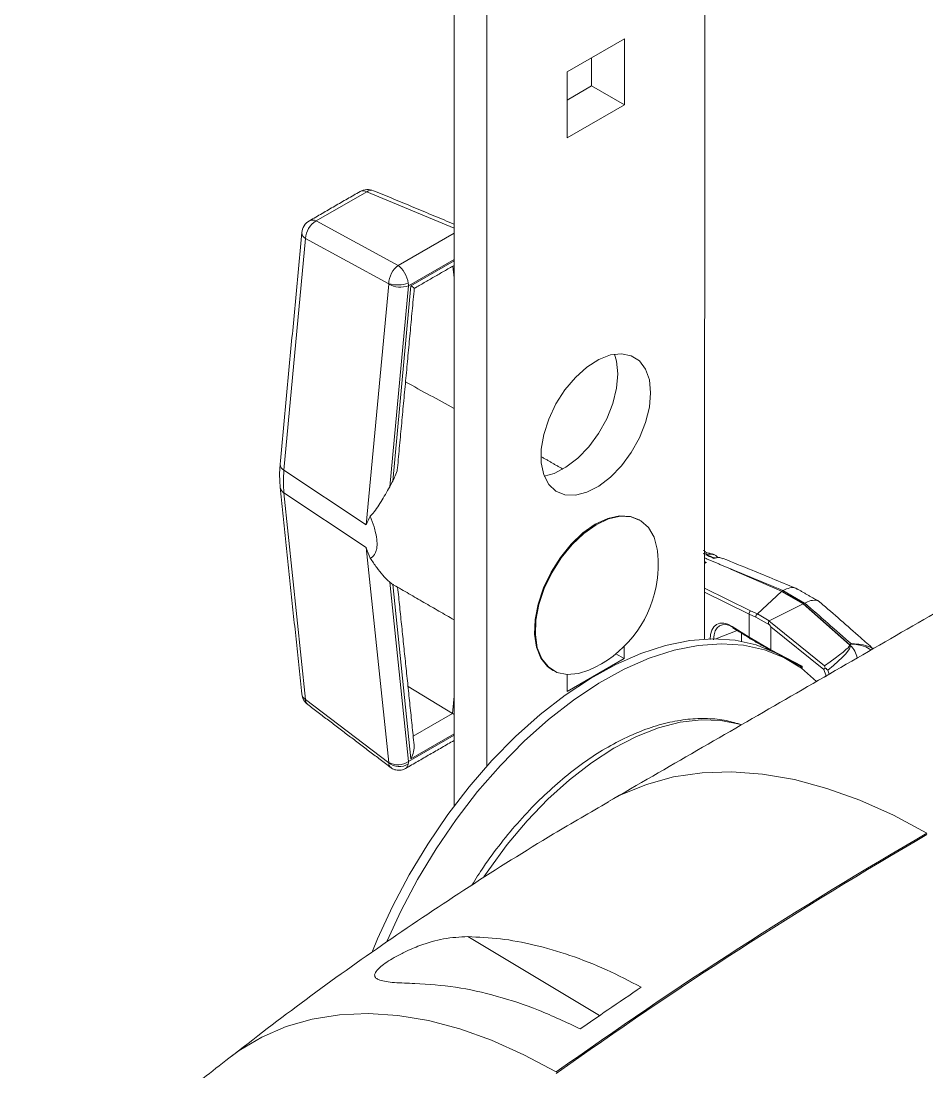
# Model space of a CAD drawing. Extents: x 12.1 to 108.7, y 1 to 80.4.
# Drawn here: x 16.001 to 19.676, y 9.558 to 13.821 of the extents above; entities that cross this region are included whole.
import ezdxf

# ---------------------------------------------------------------- set-up
doc = ezdxf.new("R2010")
doc.units = 0
doc.header["$MEASUREMENT"] = 0
doc.linetypes.add('SLD-Solid', pattern=[0])
doc.layers.get('0').update_dxf_attribs({"linetype": 'CONTINUOUS'})

msp = doc.modelspace()

# ---------------------------------------------------------------- linework, layer by layer
at = {"color": 7, "linetype": 'SLD-Solid', "lineweight": 15}
for p, q in [((18.7744, 11.3141), (18.7751, 16.1302)), ((17.7575, 10.6362), (17.7583, 15.9005)), ((17.8905, 10.7983), (17.8912, 15.8238)), ((18.4488, 13.749), (18.2168, 13.6151)), ((18.4487, 13.4811), (18.4488, 13.749)), ((18.3158, 13.5579), (18.3158, 13.6723)), ((18.2168, 13.6151), (18.2168, 13.3473)), ((18.2168, 13.5008), (18.3158, 13.5579)), ((18.3158, 13.5579), (18.4487, 13.4811)), ((18.2168, 13.3473), (18.4487, 13.4811)), ((17.4036, 13.1285), (17.1984, 13.0101)), ((17.7579, 12.981), (17.4036, 13.1285)), ((17.1984, 13.0101), (17.5306, 12.8294)), ((17.5306, 12.8294), (17.7578, 12.9605)), ((17.1553, 12.9393), (17.0675, 11.9996)), ((17.4928, 12.7557), (17.1553, 12.9393)), ((17.7578, 12.8542), (17.5729, 12.7475)), ((17.583, 12.7477), (17.7578, 12.8486)), ((17.7578, 12.7796), (17.7529, 12.8271)), ((17.4015, 11.7777), (17.4927, 12.7543)), ((17.5729, 12.7475), (17.4966, 11.9315)), ((17.5089, 11.9549), (17.583, 12.7477)), ((17.0675, 11.9996), (17.4015, 11.7777)), ((17.4014, 11.6855), (17.0675, 11.9074)), ((17.0675, 11.9074), (17.1551, 11.069)), ((17.4925, 10.814), (17.4014, 11.6855)), ((18.7744, 11.6287), (18.782, 11.6254)), ((18.782, 11.6254), (18.7744, 11.6206)), ((18.8828, 11.5971), (19.0868, 11.5083)), ((17.4966, 11.5454), (17.5726, 10.8173)), ((17.5828, 10.8288), (17.5089, 11.5362)), ((18.9603, 11.4282), (18.7744, 11.5203)), ((19.088, 11.5089), (19.0917, 11.511)), ((19.0917, 11.511), (19.0919, 11.5112)), ((19.0917, 11.511), (19.18, 11.46)), ((18.7744, 11.505), (18.9543, 11.4159)), ((18.9884, 11.4161), (19.086, 11.5074)), ((19.086, 11.5074), (19.174, 11.4566)), ((19.1764, 11.4579), (19.088, 11.5089)), ((18.9883, 11.416), (18.9603, 11.4282)), ((19.174, 11.4566), (19.0363, 11.3885)), ((19.1746, 11.4569), (19.174, 11.4566)), ((19.3624, 11.2904), (19.1746, 11.4569)), ((19.1764, 11.4579), (19.1758, 11.4575)), ((19.1758, 11.4575), (19.3636, 11.2911)), ((19.18, 11.46), (19.1764, 11.4579)), ((19.1804, 11.4602), (19.18, 11.46)), ((18.9543, 11.4158), (18.9543, 11.4159)), ((18.9543, 11.3219), (18.9543, 11.4158)), ((18.9543, 11.4158), (18.982, 11.4037)), ((18.982, 11.4037), (19.0368, 11.3721)), ((18.9883, 11.416), (18.9884, 11.4161)), ((19.0363, 11.3885), (18.9884, 11.4161)), ((19.2607, 11.2057), (19.0354, 11.3878)), ((18.8194, 11.3151), (18.9064, 11.3491)), ((18.9543, 11.3219), (18.8865, 11.365)), ((19.0427, 11.3644), (19.2576, 11.1908)), ((19.0427, 11.3644), (19.0427, 11.2709)), ((18.9242, 11.3378), (18.9242, 11.3049)), ((19.0427, 11.2709), (18.9543, 11.3219)), ((18.9543, 11.3219), (18.9543, 11.3219)), ((18.4147, 11.2549), (18.4484, 11.2355)), ((18.4484, 11.2355), (18.4484, 11.2853)), ((19.1696, 11.2045), (19.0427, 11.2709)), ((19.0427, 11.2709), (19.0427, 11.2709)), ((19.3696, 11.2945), (19.3636, 11.2911)), ((18.2165, 11.1016), (18.4484, 11.2355)), ((18.2165, 11.1704), (18.2165, 11.1016)), ((19.1696, 11.2045), (19.1696, 11.1937)), ((17.5709, 11.1218), (17.7511, 11.0125)), ((17.1551, 11.069), (17.4925, 10.8129)), ((17.7511, 11.0125), (17.7576, 11.0822)), ((17.592, 10.9199), (17.7518, 11.0121)), ((17.7511, 11.0125), (17.7518, 11.0121)), ((17.5726, 10.8173), (17.7575, 10.9241)), ((17.7575, 10.9297), (17.5828, 10.8288)), ((17.8132, 10.1072), (18.3484, 9.7873))]:
    msp.add_line(p, q, dxfattribs=at)
at = {"color": 7, "linetype": 'SLD-Solid', "lineweight": 15, "flags": 128}
for points in [[(18.5553, 12.3129), (18.5501, 12.3652), (18.5348, 12.4091), (18.5099, 12.4424), (18.4768, 12.4637), (18.437, 12.4719), (18.3922, 12.4667), (18.3447, 12.4482), (18.2966, 12.4175), (18.2502, 12.3758), (18.2076, 12.3252), (18.1709, 12.268), (18.1417, 12.2069), (18.1215, 12.1447), (18.1112, 12.0844), (18.1111, 12.0288), (18.1215, 11.9805), (18.1417, 11.9416), (18.1709, 11.9142), (18.2076, 11.8994), (18.2501, 11.8979), (18.2965, 11.9098), (18.3446, 11.9345), (18.3921, 11.9709), (18.4369, 12.0173), (18.4768, 12.0716), (18.5099, 12.1311), (18.5347, 12.1931), (18.5501, 12.2546), (18.5553, 12.3129)], [(18.4089, 12.4701), (18.4172, 12.442), (18.4224, 12.3897)], [(18.4224, 12.3897), (18.4172, 12.3314), (18.4018, 12.2698), (18.3769, 12.2078), (18.3438, 12.1483), (18.3039, 12.0941), (18.2592, 12.0477), (18.2117, 12.0113), (18.1636, 11.9865), (18.1233, 11.9755)], [(18.5085, 11.7984), (18.4733, 11.8118), (18.4291, 11.8142), (18.381, 11.8035), (18.3308, 11.78), (18.2808, 11.7448), (18.2328, 11.6994), (18.189, 11.6455), (18.151, 11.5854), (18.1204, 11.5215), (18.0985, 11.4565), (18.0862, 11.393), (18.084, 11.3336), (18.0919, 11.2808), (18.1097, 11.2367), (18.1367, 11.2031), (18.1565, 11.1887)], [(18.5829, 11.6706), (18.5818, 11.6788), (18.5689, 11.7275), (18.5464, 11.7666), (18.5153, 11.7944), (18.4769, 11.8098), (18.4327, 11.8122), (18.3845, 11.8014), (18.3344, 11.778), (18.2843, 11.7428), (18.2364, 11.6974), (18.1925, 11.6435), (18.1545, 11.5834), (18.1239, 11.5195), (18.102, 11.4545), (18.0897, 11.391), (18.0875, 11.3316), (18.0955, 11.2788), (18.1133, 11.2346), (18.1402, 11.201), (18.1751, 11.1793), (18.2167, 11.1704), (18.2631, 11.1746), (18.3043, 11.1881)], [(17.4272, 10.0485), (17.4477, 10.0985), (17.5078, 10.2296), (17.5757, 10.358), (17.6508, 10.4825), (17.7323, 10.602), (17.8195, 10.7153), (17.9115, 10.8214), (18.0076, 10.9193), (18.1068, 11.008), (18.2082, 11.0867), (18.3107, 11.1547), (18.4136, 11.2113), (18.5157, 11.256), (18.6161, 11.2884), (18.7139, 11.3081), (18.8082, 11.3151), (18.8981, 11.3092), (18.9827, 11.2904), (19.0612, 11.259), (19.0876, 11.2448)], [(17.4863, 10.0897), (17.5418, 10.21), (17.6096, 10.3384), (17.6847, 10.4629), (17.7662, 10.5824), (17.8534, 10.6957), (17.9455, 10.8018), (18.0416, 10.8997), (18.1408, 10.9884), (18.2421, 11.0671), (18.3447, 11.1351), (18.4475, 11.1917), (18.5496, 11.2364), (18.6501, 11.2688), (18.7479, 11.2885), (18.8422, 11.2955), (18.932, 11.2896), (19.0166, 11.2708), (19.0951, 11.2394), (19.1668, 11.1957), (19.2286, 11.1425)], [(18.9245, 10.967), (18.9157, 10.9696), (18.8402, 10.9846), (18.7596, 10.987), (18.6749, 10.9766), (18.5871, 10.9537), (18.4973, 10.9185), (18.4064, 10.8714), (18.3156, 10.8129), (18.2258, 10.7438), (18.1382, 10.6649), (18.0537, 10.577), (17.9734, 10.4812), (17.8982, 10.3787), (17.8784, 10.3493)], [(18.384, 10.6549), (18.4349, 10.6821), (18.5384, 10.7249), (18.6483, 10.7549), (18.7639, 10.7719), (18.8846, 10.7757), (19.0097, 10.7664), (19.1385, 10.744), (19.2703, 10.7086), (19.4044, 10.6605), (19.54, 10.5998), (19.6764, 10.527)], [(16.8446, 9.6146), (16.8855, 9.6447), (16.9778, 9.6999), (17.0769, 9.7427), (17.1822, 9.773), (17.2932, 9.7906), (17.4093, 9.7953), (17.5297, 9.7872), (17.6537, 9.7664), (17.7808, 9.7328), (17.9101, 9.6867), (18.0408, 9.6284), (18.1724, 9.5582)]]:
    msp.add_lwpolyline(points, dxfattribs=at)
at = {"color": 7, "linetype": 'SLD-Solid', "lineweight": 15}
for centre, radius, start, end in [((17.4075, 13.0754), 0.0625, 67.4012, 119.9888), ((17.3889, 13.1034), 0.0291, 59.6572, 115.8896), ((17.4219, 13.1045), 0.0301, 71.5042, 127.3804), ((17.2022, 12.957), 0.0625, 119.9888, 174.6593), ((17.2419, 12.9351), 0.0867, 120.1513, 177.2579), ((17.1837, 12.985), 0.0291, 59.6572, 115.8896), ((17.166, 12.963), 0.026, 180.3803, 245.7854), ((17.54, 12.8349), 0.0934, 239.6242, 290.614), ((17.5282, 12.875), 0.1245, 253.4482, 290.6283), ((17.0791, 12.024), 0.0269, 181.6199, 244.5459), ((18.0747, 11.6423), 0.6463, 151.0791, 153.4233), ((17.0836, 11.9347), 0.0317, 188.1606, 239.5137), ((18.1208, 11.6157), 0.4653, 349.0344, 6.7785), ((17.5785, 11.6423), 0.1269, 229.7644, 236.7071), ((18.1208, 11.6157), 0.4653, 293.2269, 349.0344), ((18.8915, 11.3645), 0.00503, 174.3582, 234.2603), ((19.3845, 11.2548), 0.0419, 120.0114, 121.801), ((19.3579, 11.2456), 0.0438, 80.4516, 83.3515), ((19.2974, 11.2183), 0.0978, 11.3889, 46.1264), ((17.202, 11.0983), 0.0625, 185.9633, 232.7995), ((17.1711, 11.0963), 0.0317, 188.2009, 239.5116), ((17.1804, 11.068), 0.0254, 177.6923, 230.1334), ((17.5299, 10.8804), 0.0762, 240.5844, 304.1303), ((17.5359, 10.8648), 0.0677, 230.1103, 302.076), ((29.1502, -5.8339), 18.9058, 120.07313, 125.49682), ((29.1502, -5.8399), 18.9058, 120.07313, 125.49682)]:
    msp.add_arc(centre, radius, start, end, dxfattribs=at)
for centre, major_axis, ratio, start_param, end_param in [((17.5344, 12.7763), (0.0242, 0.0579), 0.586369, 0.712161, 2.1641), ((17.5344, 12.7763), (-0.0264, 0.0568), 0.494833, 4.177152, 5.629091), ((17.4878, 12.7576), (-0.00266, 0.00708), 0.592182, 4.02482, 4.230944), ((17.5291, 12.7732), (-0.0302, 0.0547), 0.580353, 3.938332, 4.144456), ((17.5442, 12.7702), (0.0521, -0.0334), 0.049211, 0.025432, 0.760133), ((15.1775, 13.3149), (4.0542, -2.011), 0.053889, 0.907942, 0.969372), ((17.4225, 12.1549), (0.2542, 0.4311), 0.582406, 2.249108, 2.475446), ((18.7832, 11.6171), (0.0141, 0.0012), 0.599576, 1.609114, 2.301123), ((20.4699, 9.4289), (13.5547, -5.7964), 0.094066, 1.712751, 1.728263), ((18.3964, 11.8101), (0.692, -0.2993), 0.11077, 6.235019, 6.248108), ((18.3969, 11.8098), (0.6956, -0.2962), 0.103903, 6.192142, 6.205233), ((18.9615, 11.4198), (0.00422, 0.00907), 0.65764, 0.784823, 2.296905), ((17.9698, 10.391), (5.6696, -4.8663), 0.21421, 1.507359, 1.54105), ((18.8872, 11.2539), (-0.0622, 0.1204), 0.544409, 5.531781, 7.094981), ((18.8947, 11.2578), (-0.0585, 0.1111), 0.541805, 5.527777, 7.090977), ((18.9891, 11.4078), (0.00451, 0.00894), 0.611471, 0.803161, 2.321597), ((19.0629, 11.3652), (0.0272, -0.0228), 0.225664, 3.042546, 3.183147), ((18.9122, 11.4796), (0.1304, -0.1154), 0.036351, 0.03214, 0.33281), ((18.9615, 11.3259), (0.00519, 0.00855), 0.59377, 2.36886, 3.15434), ((19.0496, 11.2751), (0.00482, 0.00876), 0.560192, 2.344453, 2.859208), ((18.9542, 11.0374), (0.4085, 0.2526), 0.05462, 5.526242, 6.246907), ((18.9499, 11.0176), (0.4147, 0.2723), 0.10661, 5.537708, 6.259372), ((18.9542, 11.0374), (0.4085, 0.2526), 0.05462, 6.246907, 6.299571), ((18.9499, 11.0176), (0.4147, 0.2723), 0.10661, 6.259372, 6.312036), ((19.1763, 11.2088), (0.0163, 0.0022), 0.226619, 3.449763, 4.258692), ((19.1763, 11.2088), (0.0097, 0.013), 0.193651, 2.047747, 2.906488), ((19.2294, 11.1785), (-0.0271, 0.042), 0.607765, 3.950884, 4.612716), ((19.2361, 11.1828), (-0.0321, 0.0507), 0.602844, 4.14172, 4.43701), ((17.783, 10.9892), (0.0521, -0.0334), 0.049211, 2.111455, 2.243663), ((17.5439, 10.8513), (0.0335, 0.0656), 0.609077, 4.680763, 5.52958), ((17.4875, 10.8173), (-0.00396, 0.00637), 0.470699, 3.705817, 3.911941), ((17.5341, 10.8462), (0.0325, 0.0537), 0.48514, 2.493009, 3.08883), ((17.5341, 10.8462), (-0.0254, 0.0574), 0.506255, 3.196643, 3.775387), ((17.5288, 10.8431), (-0.0315, 0.054), 0.564705, 3.718531, 3.924654)]:
    msp.add_ellipse(centre, major_axis=major_axis, ratio=ratio, start_param=start_param, end_param=end_param, dxfattribs=at)
for points in [[(17.7579, 12.9973), (17.4315, 13.1331)], [(17.3762, 13.1296), (17.171, 13.0111)], [(17.14, 12.9628), (17.0522, 12.0232)], [(17.5963, 12.7367), (17.7578, 12.83)], [(17.5282, 12.0082), (17.5963, 12.7368)], [(21.2569, 12.3134), (18.384, 10.6549)], [(18.199, 12.0036), (18.1098, 12.0551)], [(17.0522, 11.9302), (17.1398, 11.0918)], [(18.512, 11.7964), (18.5085, 11.7984)], [(18.7744, 11.6433), (18.8828, 11.5971)], [(18.8121, 11.6427), (18.7845, 11.6546)], [(18.8135, 11.6559), (18.8039, 11.6598)], [(17.5089, 11.5362), (17.5138, 11.5337)], [(17.5135, 11.5333), (17.7576, 11.3924)], [(17.5956, 10.8852), (17.5288, 11.5245)], [(19.2384, 11.4669), (19.1514, 11.5171)], [(19.1746, 11.4569), (19.1758, 11.4575)], [(18.8886, 11.3604), (18.9563, 11.3174)], [(18.9564, 11.3173), (19.0403, 11.2689)], [(19.1215, 11.2253), (19.0876, 11.2448)], [(19.1045, 11.2351), (19.161, 11.2055)], [(18.1565, 11.1887), (18.16, 11.1867)], [(19.1663, 11.1967), (19.1663, 11.1961)], [(17.1642, 11.0485), (17.5003, 10.7934)], [(17.5611, 10.7895), (17.7575, 10.9029)], [(16.8446, 9.6146), (16.0008, 8.9526)]]:
    msp.add_open_spline(points, degree=1, dxfattribs=at)
for points, knots in [([(17.0522, 12.0232), (17.0515, 12.0152), (17.0489, 11.9832), (17.0508, 11.9529), (17.0522, 11.9302)], [0, 0, 0, 0, 0.249064, 1, 1, 1, 1]), ([(17.5276, 12.0083), (17.5276, 12.0065), (17.5275, 11.996), (17.5203, 11.9773), (17.5124, 11.9618), (17.5089, 11.9549)], [0, 0, 0, 0, 0.098905, 0.600834, 1, 1, 1, 1]), ([(17.4966, 11.9315), (17.485, 11.9112), (17.4611, 11.8699), (17.4355, 11.8306), (17.4198, 11.8153), (17.4177, 11.8133)], [0, 0, 0, 0, 0.454626, 0.927986, 1, 1, 1, 1]), ([(17.4177, 11.8133), (17.4121, 11.8015), (17.4064, 11.7895), (17.4015, 11.7779), (17.4015, 11.7777)], [0, 0, 0, 0, 0.982724, 1, 1, 1, 1]), ([(17.4177, 11.8133), (17.4232, 11.7988), (17.4317, 11.7765), (17.4409, 11.7415), (17.4461, 11.7098), (17.4451, 11.6827), (17.4375, 11.6567), (17.4269, 11.6466), (17.4181, 11.6424), (17.4177, 11.6422)], [0, 0, 0, 0, 0.190457, 0.293194, 0.446601, 0.600717, 0.707922, 0.98553, 1, 1, 1, 1]), ([(17.4014, 11.6855), (17.4015, 11.6852), (17.4064, 11.6704), (17.4121, 11.6562), (17.4177, 11.6422)], [0, 0, 0, 0, 0.017276, 1, 1, 1, 1]), ([(17.4177, 11.6422), (17.4264, 11.6293), (17.4514, 11.5925), (17.4787, 11.5609), (17.4947, 11.547), (17.4966, 11.5454)], [0, 0, 0, 0, 0.324577, 0.922742, 1, 1, 1, 1]), ([(18.768, 11.6732), (18.7706, 11.6727), (18.777, 11.6716), (18.7807, 11.6658), (18.7828, 11.6625)], [0, 0, 0, 0, 0.411565, 1, 1, 1, 1]), ([(18.8034, 11.6585), (18.7994, 11.6604), (18.7908, 11.6645), (18.778, 11.663), (18.7702, 11.6608), (18.7684, 11.6603)], [0, 0, 0, 0, 0.401411, 0.858052, 1, 1, 1, 1]), ([(18.7782, 11.6561), (18.78, 11.6567), (18.7864, 11.6585), (18.8012, 11.6601), (18.8177, 11.6572), (18.8253, 11.6473), (18.8279, 11.644)], [0, 0, 0, 0, 0.090475, 0.316101, 0.767462, 1, 1, 1, 1]), ([(18.8121, 11.6415), (18.8074, 11.6435), (18.7961, 11.6484), (18.7848, 11.6533), (18.7782, 11.6561)], [0, 0, 0, 0, 0.412557, 1, 1, 1, 1]), ([(18.7782, 11.6561), (18.7782, 11.6561), (18.7798, 11.656), (18.7821, 11.6558), (18.784, 11.6548), (18.7844, 11.6545)], [0, 0, 0, 0, 0.019942, 0.747758, 1, 1, 1, 1]), ([(18.8164, 11.6427), (18.8162, 11.643), (18.8145, 11.6443), (18.812, 11.6439), (18.8099, 11.6436)], [0, 0, 0, 0, 0.16425, 1, 1, 1, 1]), ([(18.8485, 11.6401), (18.8444, 11.642), (18.8354, 11.6462), (18.8221, 11.6444), (18.814, 11.6421), (18.8121, 11.6415)], [0, 0, 0, 0, 0.396421, 0.86061, 1, 1, 1, 1]), ([(19.1524, 11.5171), (19.0907, 11.5425), (18.9898, 11.5841), (18.8885, 11.6254), (18.849, 11.6414)], [0, 0, 0, 0, 0.610941, 1, 1, 1, 1]), ([(19.0919, 11.5112), (19.1012, 11.5155), (19.1196, 11.5242), (19.1404, 11.5241), (19.1486, 11.5175), (19.1506, 11.5158)], [0, 0, 0, 0, 0.430865, 0.861725, 1, 1, 1, 1]), ([(19.1804, 11.4602), (19.1841, 11.4621), (19.1974, 11.469), (19.2185, 11.4731), (19.2359, 11.471), (19.242, 11.4634), (19.2433, 11.4618)], [0, 0, 0, 0, 0.146255, 0.52697, 0.898912, 1, 1, 1, 1]), ([(19.4581, 11.275), (19.4411, 11.29), (19.3701, 11.3528), (19.2985, 11.4152), (19.2441, 11.4627)], [0, 0, 0, 0, 0.239355, 1, 1, 1, 1]), ([(19.0368, 11.3721), (19.0358, 11.3734), (19.034, 11.3755), (19.033, 11.3795), (19.0334, 11.3831), (19.0344, 11.3859), (19.0352, 11.3873), (19.0354, 11.3878)], [0, 0, 0, 0, 0.281503, 0.477149, 0.672463, 0.878462, 1, 1, 1, 1]), ([(19.4587, 11.2744), (19.4538, 11.2774), (19.4411, 11.2853), (19.4105, 11.293), (19.3843, 11.2948), (19.3709, 11.2946), (19.3697, 11.2945), (19.3696, 11.2945)], [0, 0, 0, 0, 0.244744, 0.626729, 0.967928, 0.996144, 1, 1, 1, 1]), ([(19.3696, 11.2945), (19.3697, 11.2945), (19.371, 11.2944), (19.3752, 11.2941), (19.3891, 11.2927), (19.4134, 11.2877), (19.4377, 11.2791), (19.4471, 11.2717), (19.4494, 11.27)], [0, 0, 0, 0, 0.004335, 0.041416, 0.133242, 0.45183, 0.86758, 1, 1, 1, 1]), ([(19.1612, 11.2053), (19.1614, 11.2053), (19.1626, 11.2047), (19.1645, 11.2027), (19.166, 11.1999), (19.1662, 11.1978), (19.1662, 11.197)], [0, 0, 0, 0, 0.056814, 0.405088, 0.758103, 1, 1, 1, 1]), ([(19.2576, 11.1908), (19.2576, 11.1908), (19.2579, 11.1911), (19.2587, 11.1921), (19.2604, 11.1939), (19.2623, 11.1956), (19.2634, 11.1966), (19.2636, 11.1968)], [0, 0, 0, 0, 0.017181, 0.202287, 0.556603, 0.898381, 1, 1, 1, 1]), ([(19.2636, 11.1968), (19.2627, 11.1999), (19.2617, 11.203), (19.2607, 11.2057), (19.2607, 11.2057)], [0, 0, 0, 0, 0.9800271, 1, 1, 1, 1]), ([(19.2743, 11.1877), (19.2742, 11.1877), (19.2721, 11.19), (19.2686, 11.1932), (19.2647, 11.196), (19.2636, 11.1968)], [0, 0, 0, 0, 0.021182, 0.71712, 1, 1, 1, 1]), ([(18.9242, 10.9668), (18.9041, 10.9729), (18.86, 10.9864), (18.7867, 10.9934), (18.7061, 10.9906), (18.6222, 10.976), (18.536, 10.95), (18.4484, 10.9129), (18.3604, 10.865), (18.273, 10.8068), (18.1872, 10.7392), (18.1038, 10.6629), (18.0236, 10.5787), (17.9476, 10.4874), (17.8826, 10.3999), (17.8456, 10.341), (17.8302, 10.3165)], [0, 0, 0, 0, 0.060178, 0.131625, 0.203825, 0.276889, 0.3507, 0.425023, 0.499619, 0.574307, 0.64896, 0.723542, 0.798044, 0.872476, 0.946854, 1, 1, 1, 1]), ([(17.5006, 10.7941), (17.5031, 10.792), (17.5106, 10.7858), (17.5276, 10.7815), (17.5464, 10.7823), (17.5569, 10.7877), (17.561, 10.7899)], [0, 0, 0, 0, 0.149328, 0.454439, 0.786281, 1, 1, 1, 1]), ([(18.3847, 10.6537), (18.3101, 10.6107), (18.1188, 10.5005), (17.8183, 10.3112), (17.4831, 10.0874), (17.1576, 9.8559), (16.9481, 9.6943), (16.8443, 9.6143)], [0, 0, 0, 0, 0.1385849, 0.3555477, 0.5721044, 0.7881822, 1, 1, 1, 1]), ([(17.599, 9.9173), (17.57, 9.9182), (17.512, 9.9199), (17.462, 9.9273), (17.4391, 9.9386), (17.4336, 9.9499), (17.4396, 9.9653), (17.4568, 9.9834), (17.4837, 10.0036), (17.5174, 10.0245), (17.5643, 10.049), (17.6346, 10.0782), (17.7234, 10.103), (17.7814, 10.1057), (17.8132, 10.1072)], [0, 0, 0, 0, 0.145741, 0.290756, 0.353691, 0.416376, 0.466742, 0.517505, 0.556332, 0.595153, 0.644998, 0.718781, 0.846149, 1, 1, 1, 1]), ([(17.8132, 10.1072), (17.8569, 10.1053), (17.9448, 10.1015), (18.0837, 10.0754), (18.2277, 10.0335), (18.3729, 9.9768), (18.4701, 9.9266), (18.5173, 9.9023)], [0, 0, 0, 0, 0.198046, 0.397468, 0.601226, 0.806483, 1, 1, 1, 1]), ([(18.2698, 9.733), (18.2133, 9.7596), (18.0999, 9.8129), (17.9305, 9.8685), (17.7619, 9.9069), (17.6535, 9.9138), (17.599, 9.9173)], [0, 0, 0, 0, 0.244137, 0.490501, 0.744002, 1, 1, 1, 1]), ([(18.5173, 9.9023), (18.4718, 9.8716), (18.3893, 9.8158), (18.3069, 9.7587), (18.2698, 9.733)], [0, 0, 0, 0, 0.550607, 1, 1, 1, 1])]:
    msp.add_open_spline(points, degree=3, knots=knots, dxfattribs=at)

doc.saveas('drawing.dxf')
